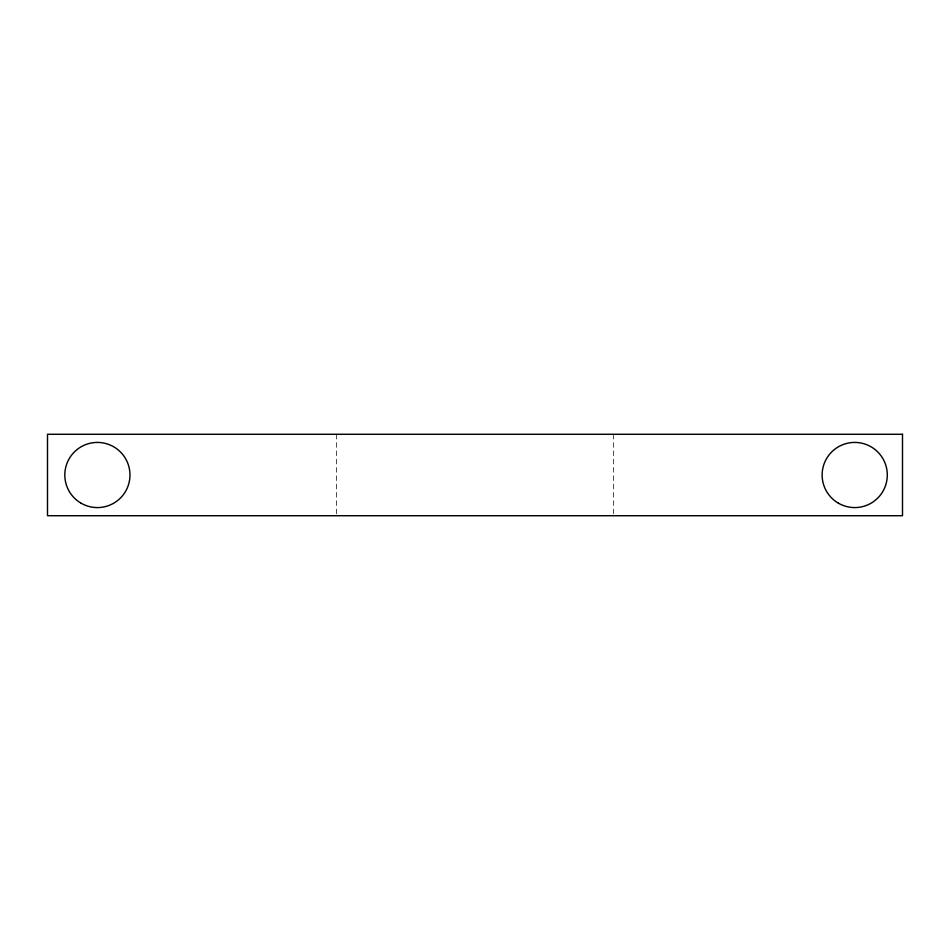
<?xml version="1.0" encoding="UTF-8"?>
<svg xmlns="http://www.w3.org/2000/svg" width="950" height="950" viewBox="0 0 950 950"><rect width="100%" height="100%" fill="white"/><g stroke="black" fill="none" stroke-linecap="round" stroke-linejoin="round"><path stroke-width="0.71" stroke-dasharray="4.75 3.56" d="M613.439 434.281L613.439 514.235M336.561 434.281L336.561 514.235"/><path stroke-width="1.43" d="M902.5 434.281L47.5 434.281L47.5 515.719L902.5 515.719L902.5 434.281M838.434 503.215A32.573 32.573 0 0 0 887.3 475A32.573 32.573 0 0 0 838.434 446.785A32.573 32.573 0 0 0 838.434 503.215M80.845 503.061A32.573 32.573 0 0 0 129.972 475.309A32.573 32.573 0 0 0 81.367 446.642A32.573 32.573 0 0 0 80.845 503.061"/></g></svg>
